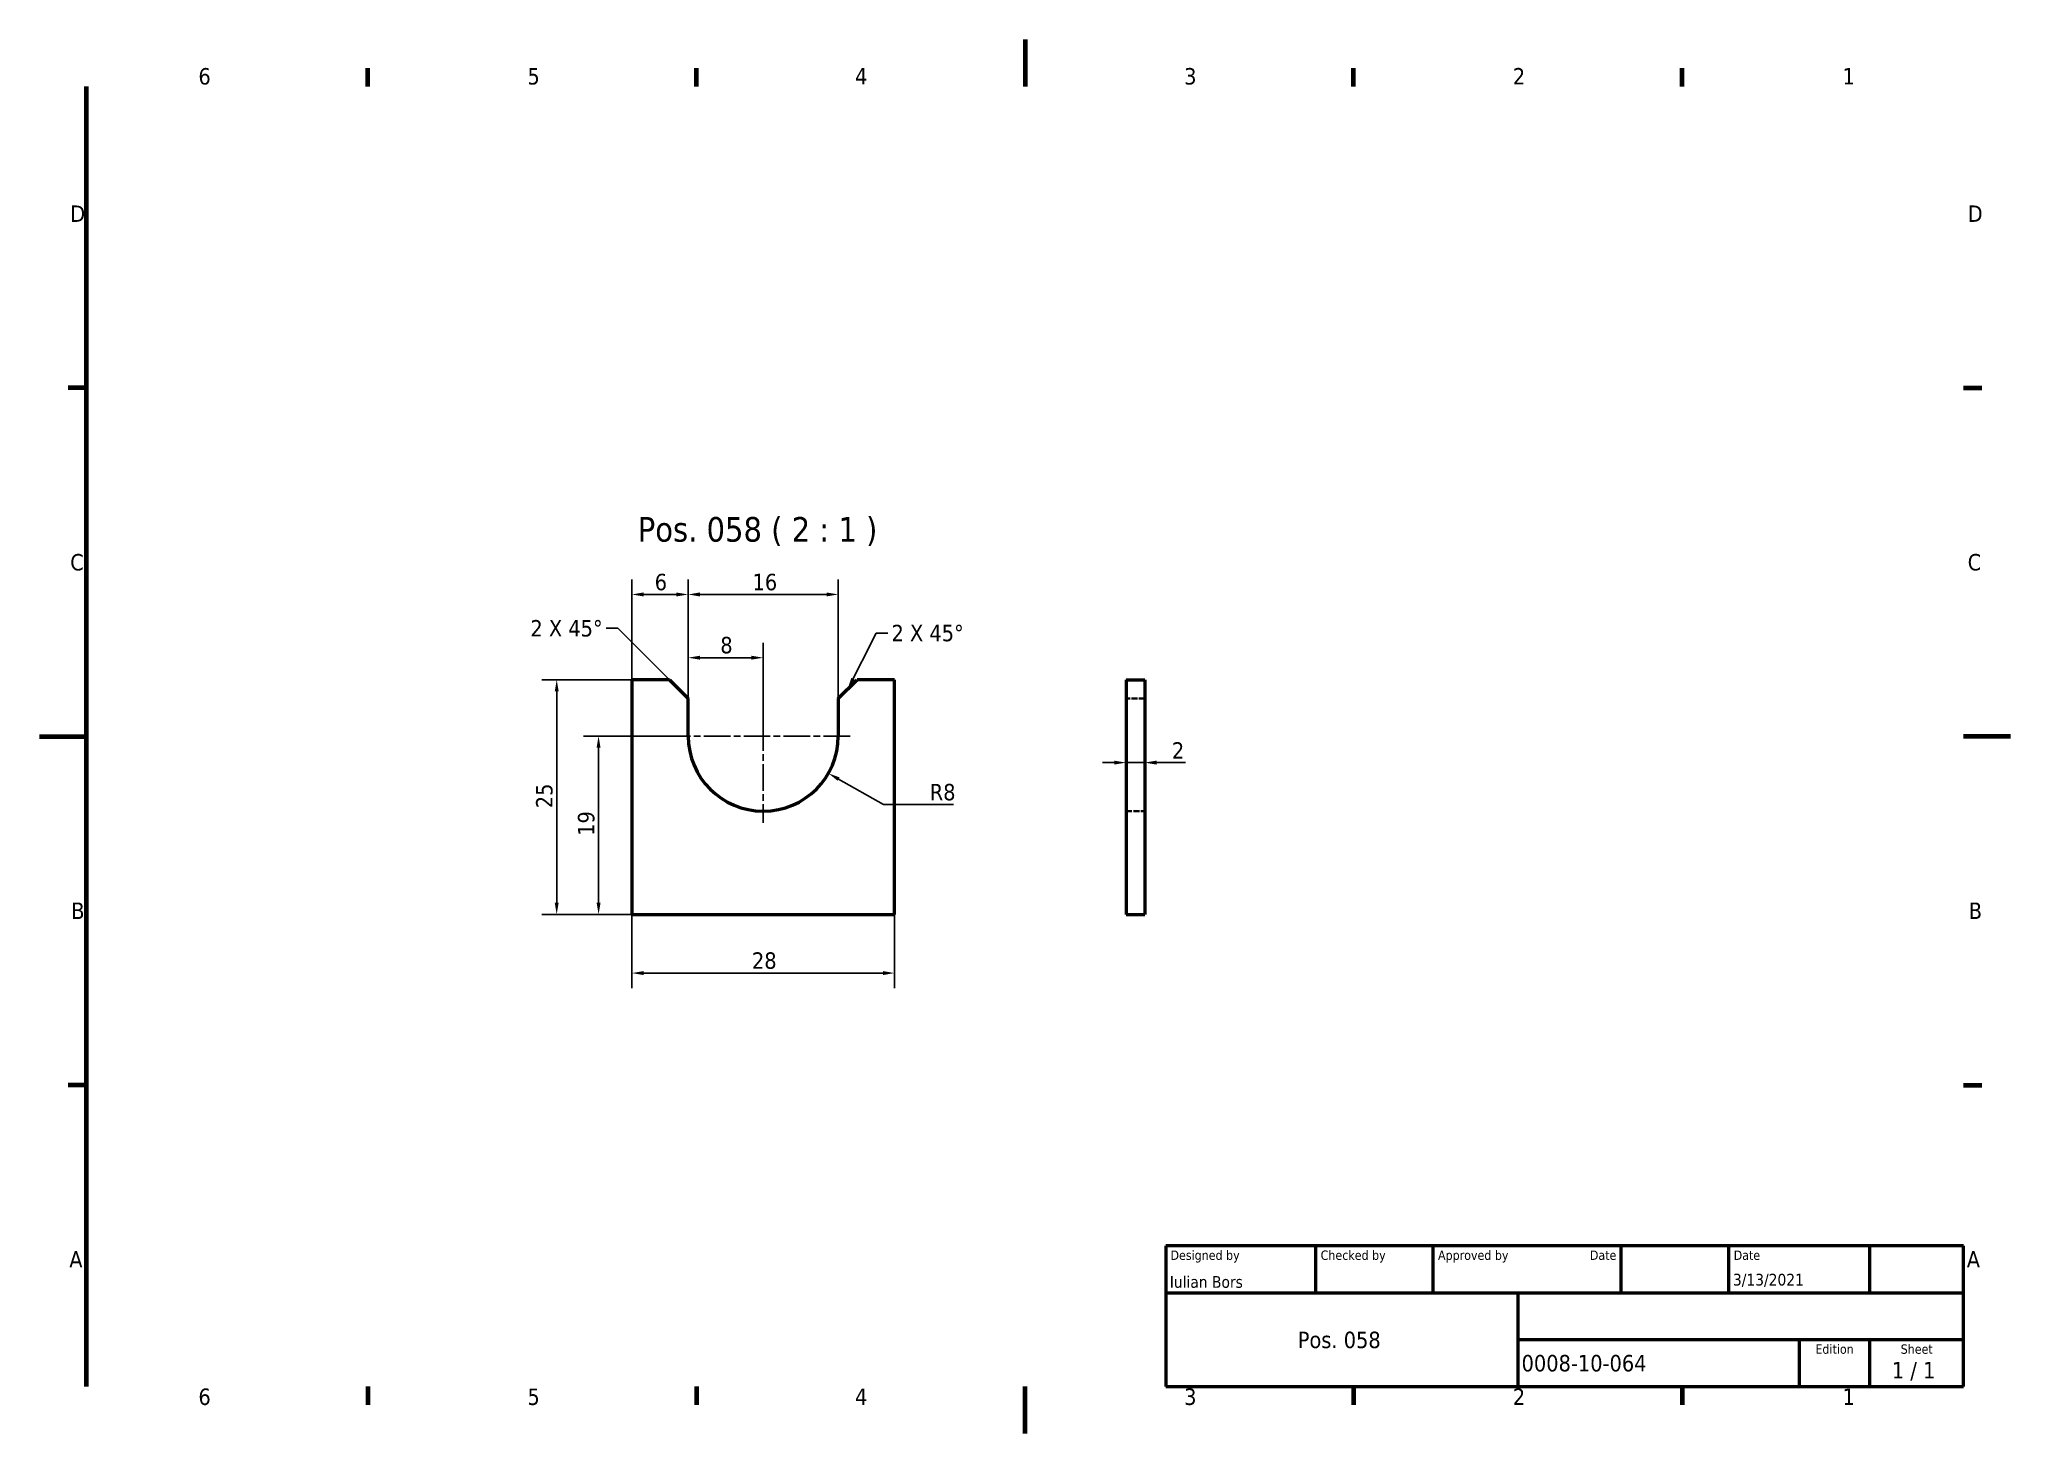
# Model space of a CAD drawing. Header units: millimetres. Extents: x 0 to 210, y 0 to 149.
import ezdxf
from ezdxf.enums import TextEntityAlignment as Align

# ---------------------------------------------------------------- set-up
doc = ezdxf.new("R2010")
doc.units = ezdxf.units.MM
doc.header["$LTSCALE"] = 0.5
doc.linetypes.add('CHAIN', pattern=[0.3543, 0.2362, -0.0295, 0.0591, -0.0295])
doc.linetypes.add('DASHED', pattern=[0.2068, 0.1655, -0.0413])
for name, color, linetype, lineweight in [('Border (ISO)', 7, 'Continuous', 70), ('Center Mark (ISO)', 7, 'Continuous', 25), ('Dimension (ISO)', 7, 'Continuous', 25), ('Hidden (ISO)', 7, 'DASHED', 35), ('Symbol (ISO)', 7, 'Continuous', 25), ('Title (ISO)', 7, 'Continuous', 50), ('Visible (ISO)', 7, 'Continuous', 50)]:
    doc.layers.add(name, color=color, linetype=linetype, lineweight=lineweight)
doc.styles.add('Note Text (ISO)', font='tahoma.ttf')
doc.styles.add('Text Style39', font='tahoma.ttf')
doc.styles.add('Text Style41', font='tahoma.ttf')
doc.styles.add('Text Style45', font='tahoma.ttf')
doc.dimstyles.new('Default - Method 1b (ISO)', dxfattribs={"dimscale": 0.5, "dimtxt": 3.5, "dimasz": 2.5, "dimexe": 3.175, "dimexo": 0, "dimgap": 0.762, "dimtad": 1, "dimtoh": 1, "dimrnd": 1e-08, "dimtxsty": 'Note Text (ISO)', "dimcen": 0.09, "dimdle": 10, "dimclrd": 256, "dimclre": 256, "dimclrt": 256, "dimazin": 2, "dimtfac": 1, "dimtmove": 0, "dimatfit": 3, "dimfxl": 0, "dimtolj": 1, "dimlwd": -1, "dimlwe": -1, "dimarcsym": 0})
doc.dimstyles.new('Default - Method 2b (ISO)$7', dxfattribs={"dimscale": 0.5, "dimtxt": 3.5, "dimasz": 2.5, "dimexe": 3.175, "dimexo": 0, "dimgap": 0.762, "dimtad": 1, "dimtih": 1, "dimtoh": 1, "dimrnd": 1e-08, "dimtxsty": 'Note Text (ISO)', "dimcen": 0.09, "dimdle": 10, "dimclrd": 256, "dimclre": 256, "dimclrt": 256, "dimazin": 2, "dimtfac": 1, "dimtmove": 0, "dimatfit": 3, "dimfxl": 0, "dimtolj": 1, "dimlwd": -1, "dimlwe": -1, "dimarcsym": 0})

# ---------------------------------------------------------------- blocks, each defined once
blk = doc.blocks.new('Borders Default Border')
at = {"layer": 'Border (ISO)'}
for p, q in [((70, 287), (70, 290.9)), ((140, 287), (140, 290.9)), ((280, 287), (280, 290.9)), ((350, 287), (350, 290.9)), ((10, 222.75), (6.1, 222.75)), ((410, 222.75), (413.9, 222.75)), ((10, 74.25), (6.1, 74.25)), ((410, 74.25), (413.9, 74.25)), ((70, 10), (70, 6.1)), ((140, 10), (140, 6.1)), ((280, 10), (280, 6.1)), ((350, 10), (350, 6.1))]:
    blk.add_line(p, q, dxfattribs=at)
at = {"layer": 'Border (ISO)', "flags": 128}
for points in [[(210, 297), (210, 287)], [(10, 10), (10, 287)], [(0, 148.5), (10, 148.5)], [(420, 148.5), (410, 148.5)], [(210, 0), (210, 10)]]:
    blk.add_lwpolyline(points, dxfattribs=at)
at = {"layer": 'Border (ISO)', "char_height": 3.5, "attachment_point": 7, "style": 'Note Text (ISO)'}
for s, insert in [('6', (33.88, 287.33)), ('5', (103.98, 287.33)), ('4', (173.78, 287.4)), ('3', (243.91, 287.33)), ('2', (313.94, 287.4)), ('1', (384.21, 287.4)), ('D', (6.57, 258.13)), ('D', (410.87, 258.13)), ('C', (6.56, 183.81)), ('C', (410.86, 183.81)), ('B', (6.78, 109.63)), ('B', (411.08, 109.63)), ('A', (6.36, 35.38)), ('A', (410.66, 35.38)), ('6', (33.88, 6.03)), ('5', (103.98, 6.03)), ('4', (173.78, 6.1)), ('3', (243.91, 6.03)), ('2', (313.94, 6.1)), ('1', (384.21, 6.1))]:
    blk.add_mtext(s, dxfattribs=dict(at, insert=insert))
blk = doc.blocks.new('Title Blocks I.A.B')
at = {"layer": 'Title (ISO)'}
for p, q in [((270.07, 130), (100.07, 130)), ((100.07, 130), (100.07, 100)), ((132.07, 120), (132.07, 130)), ((157.07, 120), (157.07, 130)), ((197.07, 120), (197.07, 130)), ((220.07, 120), (220.07, 130)), ((250.07, 120), (250.07, 130)), ((270.07, 100), (270.07, 130)), ((100.07, 120), (270.07, 120)), ((175.07, 120), (175.07, 100)), ((270.07, 110), (175.07, 110)), ((235.07, 100), (235.07, 110)), ((250.07, 100), (250.07, 110)), ((100.07, 100), (270.07, 100))]:
    blk.add_line(p, q, dxfattribs=at)
at = {"layer": 'Title (ISO)', "style": 'Text Style41'}
for s, p in [('Designed by', (101.07, 129)), ('Checked by', (133.07, 129)), ('Approved by', (158.07, 129)), ('Date', (221.07, 129))]:
    blk.add_text(s, height=2, dxfattribs=at).set_placement(p, align=Align.TOP_LEFT)
blk.add_text('Date', height=2, dxfattribs=at).set_placement((196.07, 129), align=Align.TOP_RIGHT)
for s, p in [('Edition', (242.57, 109)), ('Sheet', (260.07, 109))]:
    blk.add_text(s, height=2, dxfattribs=at).set_placement(p, align=Align.TOP_CENTER)
at = {"layer": 'Title (ISO)', "style": 'Note Text (ISO)'}
blk.add_text('1 / 1 ', height=3.5, dxfattribs=at).set_placement((260.07, 103.5), align=Align.MIDDLE_CENTER)
at = {"layer": 'Title (ISO)'}
for tag, p, height, style in [('AUTHOR_001', (100.92, 121.05), 2.5, 'Text Style39'), ('CREATION_DATE_001', (220.91, 121.54), 2.5, 'Text Style39'), ('COMPANY_001', (128.19, 108.21), 3.5, 'Note Text (ISO)'), ('PART_NUMBER_001', (175.88, 103.25), 3.5, 'Note Text (ISO)')]:
    blk.add_attdef(tag, p, '', height=height, dxfattribs=dict(at, style=style))
at = {"layer": 'Title (ISO)', "style": 'Text Style39'}
for tag, p in [('CHECKED_BY', (133.07, 121)), ('ENG_APPROVED_BY', (158.07, 121))]:
    blk.add_attdef(tag, text='', height=2.5, dxfattribs=at).set_placement(p, align=Align.BOTTOM_LEFT)
blk.add_attdef('ENG_APPROVAL_DATE', text='', height=2.5, dxfattribs=at).set_placement((196.07, 121), align=Align.BOTTOM_RIGHT)
at = {"layer": 'Title (ISO)', "style": 'Note Text (ISO)'}
for tag, p in [('TITLE', (222.57, 115)), ('REVISION_NUMBER', (242.57, 103.5))]:
    blk.add_attdef(tag, text='', height=3.5, dxfattribs=at).set_placement(p, align=Align.MIDDLE_CENTER)
blk = doc.blocks.new('*D6')
at = {"layer": 'Defpoints', "color": 0}
for p in [(67.86, 74.3), (59.57, 55.3), (63.11, 55.3)]:
    blk.add_point(p, dxfattribs=at)
at = {"layer": 'Dimension (ISO)'}
for p, q in [((67.86, 74.3), (57.98, 74.3)), ((59.57, 73.05), (59.57, 56.55)), ((63.11, 55.3), (57.98, 55.3))]:
    blk.add_line(p, q, dxfattribs=at)
for points in [[(59.36, 73.05), (59.78, 73.05), (59.57, 74.3)], [(59.36, 56.55), (59.78, 56.55), (59.57, 55.3)]]:
    blk.add_solid(points, dxfattribs=at)
at = {"layer": 'Dimension (ISO)', "insert": (57.37, 63.67), "char_height": 1.75, "attachment_point": 1, "rotation": 90, "style": 'Note Text (ISO)'}
blk.add_mtext('\\A1;19', dxfattribs=at)
blk = doc.blocks.new('*D7')
at = {"layer": 'Defpoints', "color": 0}
for p in [(63.11, 80.3), (55.11, 55.3), (63.11, 55.3)]:
    blk.add_point(p, dxfattribs=at)
at = {"layer": 'Dimension (ISO)'}
for p, q in [((63.11, 80.3), (53.53, 80.3)), ((55.11, 79.05), (55.11, 56.55)), ((63.11, 55.3), (53.53, 55.3))]:
    blk.add_line(p, q, dxfattribs=at)
for points in [[(54.9, 79.05), (55.32, 79.05), (55.11, 80.3)], [(54.9, 56.55), (55.32, 56.55), (55.11, 55.3)]]:
    blk.add_solid(points, dxfattribs=at)
at = {"layer": 'Dimension (ISO)', "insert": (52.91, 66.61), "char_height": 1.75, "attachment_point": 1, "rotation": 90, "style": 'Note Text (ISO)'}
blk.add_mtext('\\A1;25', dxfattribs=at)
blk = doc.blocks.new('*D8')
at = {"layer": 'Defpoints', "color": 0}
for p in [(69.11, 89.38), (63.11, 80.3), (69.11, 78.3)]:
    blk.add_point(p, dxfattribs=at)
at = {"layer": 'Dimension (ISO)'}
for p, q in [((63.11, 80.3), (63.11, 90.97)), ((69.11, 78.3), (69.11, 90.97)), ((64.36, 89.38), (67.86, 89.38))]:
    blk.add_line(p, q, dxfattribs=at)
for points in [[(64.36, 89.59), (64.36, 89.17), (63.11, 89.38)], [(67.86, 89.59), (67.86, 89.17), (69.11, 89.38)]]:
    blk.add_solid(points, dxfattribs=at)
at = {"layer": 'Dimension (ISO)', "insert": (65.55, 91.58), "char_height": 1.75, "attachment_point": 1, "style": 'Note Text (ISO)'}
blk.add_mtext('\\A1;6', dxfattribs=at)
blk = doc.blocks.new('*D9')
at = {"layer": 'Defpoints', "color": 0}
for p in [(69.11, 82.64), (69.11, 78.3), (77.11, 75.55)]:
    blk.add_point(p, dxfattribs=at)
at = {"layer": 'Dimension (ISO)'}
for p, q in [((69.11, 78.3), (69.11, 84.23)), ((77.11, 75.55), (77.11, 84.23)), ((75.86, 82.64), (70.36, 82.64))]:
    blk.add_line(p, q, dxfattribs=at)
for points in [[(70.36, 82.85), (70.36, 82.44), (69.11, 82.64)], [(75.86, 82.85), (75.86, 82.44), (77.11, 82.64)]]:
    blk.add_solid(points, dxfattribs=at)
at = {"layer": 'Dimension (ISO)', "insert": (72.54, 84.86), "char_height": 1.75, "attachment_point": 1, "style": 'Note Text (ISO)'}
blk.add_mtext('\\A1;8', dxfattribs=at)
blk = doc.blocks.new('*D10')
at = {"layer": 'Defpoints', "color": 0}
for p in [(85.11, 89.38), (69.11, 78.3), (85.11, 78.3)]:
    blk.add_point(p, dxfattribs=at)
at = {"layer": 'Dimension (ISO)'}
for p, q in [((69.11, 78.3), (69.11, 90.97)), ((85.11, 78.3), (85.11, 90.97)), ((70.36, 89.38), (83.86, 89.38))]:
    blk.add_line(p, q, dxfattribs=at)
for points in [[(70.36, 89.59), (70.36, 89.17), (69.11, 89.38)], [(83.86, 89.59), (83.86, 89.17), (85.11, 89.38)]]:
    blk.add_solid(points, dxfattribs=at)
at = {"layer": 'Dimension (ISO)', "insert": (75.97, 91.58), "char_height": 1.75, "attachment_point": 1, "style": 'Note Text (ISO)'}
blk.add_mtext('\\A1;16', dxfattribs=at)
blk = doc.blocks.new('*D11')
at = {"layer": 'Defpoints', "color": 0}
for p in [(117.76, 71.47), (115.76, 69.09), (117.76, 69.09)]:
    blk.add_point(p, dxfattribs=at)
at = {"layer": 'Dimension (ISO)'}
for p, q in [((114.51, 71.47), (113.26, 71.47)), ((115.76, 71.47), (117.76, 71.47)), ((119.01, 71.47), (122.11, 71.47))]:
    blk.add_line(p, q, dxfattribs=at)
for points in [[(114.51, 71.68), (114.51, 71.26), (115.76, 71.47)], [(119.01, 71.68), (119.01, 71.26), (117.76, 71.47)]]:
    blk.add_solid(points, dxfattribs=at)
at = {"layer": 'Dimension (ISO)', "insert": (120.65, 73.64), "char_height": 1.75, "attachment_point": 1, "style": 'Note Text (ISO)'}
blk.add_mtext('\\A1;2', dxfattribs=at)
blk = doc.blocks.new('*D12')
at = {"layer": 'Defpoints', "color": 0}
for p in [(63.11, 55.3), (91.11, 55.3), (91.11, 49.05)]:
    blk.add_point(p, dxfattribs=at)
at = {"layer": 'Dimension (ISO)'}
for p, q in [((63.11, 55.3), (63.11, 47.46)), ((91.11, 55.3), (91.11, 47.46)), ((64.36, 49.05), (89.86, 49.05))]:
    blk.add_line(p, q, dxfattribs=at)
for points in [[(64.36, 49.26), (64.36, 48.84), (63.11, 49.05)], [(89.86, 49.26), (89.86, 48.84), (91.11, 49.05)]]:
    blk.add_solid(points, dxfattribs=at)
at = {"layer": 'Dimension (ISO)', "insert": (75.91, 51.26), "char_height": 1.75, "attachment_point": 1, "style": 'Note Text (ISO)'}
blk.add_mtext('\\A1;28', dxfattribs=at)
blk = doc.blocks.new('*D13')
at = {"layer": 'Defpoints', "color": 0}
for p in [(77.11, 74.3), (84.06, 70.33)]:
    blk.add_point(p, dxfattribs=at)
at = {"layer": 'Dimension (ISO)'}
for p, q in [((89.91, 66.99), (85.14, 69.71)), ((97.4, 66.99), (89.91, 66.99))]:
    blk.add_line(p, q, dxfattribs=at)
blk.add_solid([(85.25, 69.89), (85.04, 69.53), (84.06, 70.33)], dxfattribs=at)
at = {"layer": 'Dimension (ISO)', "insert": (94.85, 69.2), "char_height": 1.75, "attachment_point": 1, "style": 'Note Text (ISO)'}
blk.add_mtext('\\A1;R8', dxfattribs=at)

msp = doc.modelspace()

# ---------------------------------------------------------------- linework, layer by layer
at = {"layer": 'Center Mark (ISO)', "linetype": 'CHAIN', "ltscale": 23.990969}
for p, q in [((86.3627, 74.3011), (67.8627, 74.3011)), ((77.1127, 75.5511), (77.1127, 65.0511))]:
    msp.add_line(p, q, dxfattribs=at)
at = {"layer": 'Hidden (ISO)', "ltscale": 7.615002}
for p, q in [((117.765, 78.3011), (115.765, 78.3011)), ((115.765, 66.3011), (117.765, 66.3011))]:
    msp.add_line(p, q, dxfattribs=at)
at = {"layer": 'Visible (ISO)'}
for p, q in [((63.1127, 80.3011), (63.1127, 55.3011)), ((67.1127, 80.3011), (63.1127, 80.3011)), ((67.1127, 80.3011), (69.1127, 78.3011)), ((85.1127, 78.3011), (87.1127, 80.3011)), ((91.1127, 80.3011), (87.1127, 80.3011)), ((91.1127, 55.3011), (91.1127, 80.3011)), ((115.765, 80.3011), (115.765, 55.3011)), ((115.765, 80.3011), (117.765, 80.3011)), ((117.765, 80.3011), (117.765, 55.3011)), ((69.1127, 74.3011), (69.1127, 78.3011)), ((85.1127, 78.3011), (85.1127, 74.3011)), ((63.1127, 55.3011), (91.1127, 55.3011)), ((115.765, 55.3011), (117.765, 55.3011))]:
    msp.add_line(p, q, dxfattribs=at)
msp.add_arc((77.1127, 74.3011), 8, 180, 0, dxfattribs=at)

# ---------------------------------------------------------------- block references
at = {"xscale": 0.5, "yscale": 0.5, "zscale": 0.5}
msp.add_blockref('Borders Default Border', (0, 0), dxfattribs=at)
msp.add_blockref('Title Blocks I.A.B', (69.9643, -45), dxfattribs=at).add_auto_attribs({'PART_NUMBER_001': '0008-10-064', 'COMPANY_001': 'Pos. 058', 'AUTHOR_001': 'Iulian Bors', 'CREATION_DATE_001': '3/13/2021'})

# ---------------------------------------------------------------- texts
at = {"layer": 'Symbol (ISO)'}
for s, insert, char_height, attachment_point, style in [('Pos. 058 ( 2 : 1 )', (63.746, 94.5317), 2.62, 7, 'Text Style45'), ('2 X 45°', (60.0055, 86.6522), 1.75, 3, 'Note Text (ISO)'), ('2 X 45°', (90.7753, 86.1484), 1.75, 1, 'Note Text (ISO)')]:
    msp.add_mtext(s, dxfattribs=dict(at, insert=insert, char_height=char_height, attachment_point=attachment_point, style=style))

# ---------------------------------------------------------------- dimensions: what is measured, and where the dimension line sits
at = {"layer": 'Dimension (ISO)'}
for base, p1, p2, angle, override, picture, middle in [((69.1127, 89.3807), (63.1127, 80.3011), (69.1127, 78.3011), 180, {"dimgap": 0.762, "dimtoh": 0, "dimdec": 2, "dimtol": 0, "dimlim": 0, "dimtp": 0, "dimtm": 0, "dimtdec": 2, "dimtofl": 0, "dimatfit": 1}, '*D8', (66.1127, 89.3807)), ((85.1127, 89.3807), (69.1127, 78.3011), (85.1127, 78.3011), 180, {"dimgap": 0.762, "dimtoh": 0, "dimdec": 2, "dimtol": 0, "dimlim": 0, "dimtp": 0, "dimtm": 0, "dimtdec": 2, "dimtofl": 0, "dimatfit": 1}, '*D10', (77.1127, 89.3807)), ((69.1127, 82.6448), (77.1127, 75.5511), (69.1127, 78.3011), 180, {"dimgap": 0.762, "dimtoh": 0, "dimdec": 2, "dimtol": 0, "dimlim": 0, "dimtp": 0, "dimtm": 0, "dimtdec": 2, "dimtofl": 0, "dimatfit": 1}, '*D9', (73.1127, 82.6448)), ((55.1127, 55.3011), (63.1127, 80.3011), (63.1127, 55.3011), 90, {"dimgap": 0.762, "dimtoh": 0, "dimdec": 2, "dimtol": 0, "dimlim": 0, "dimtp": 0, "dimtm": 0, "dimtdec": 2, "dimtofl": 0, "dimatfit": 1}, '*D7', (55.1127, 67.8011)), ((59.5719, 55.3011), (67.8627, 74.3011), (63.1127, 55.3011), 90, {"dimgap": 0.762, "dimtoh": 0, "dimdec": 2, "dimtol": 0, "dimlim": 0, "dimtp": 0, "dimtm": 0, "dimtdec": 2, "dimtofl": 0, "dimatfit": 1}, '*D6', (59.5719, 64.8011)), ((117.765, 71.473), (115.765, 69.0908), (117.765, 69.0908), 180, {"dimgap": 0.762, "dimtoh": 0, "dimdec": 2, "dimse1": 1, "dimse2": 1, "dimtol": 0, "dimlim": 0, "dimtp": 0, "dimtm": 0, "dimtdec": 2, "dimtofl": 1, "dimatfit": 1}, '*D11', (121.186, 71.473)), ((91.1127, 49.0473), (63.1127, 55.3011), (91.1127, 55.3011), 180, {"dimgap": 0.762, "dimtoh": 0, "dimdec": 2, "dimtol": 0, "dimlim": 0, "dimtp": 0, "dimtm": 0, "dimtdec": 2, "dimtofl": 0, "dimatfit": 1}, '*D12', (77.1127, 49.0473))]:
    dim = msp.add_linear_dim(base=base, p1=p1, p2=p2, angle=angle, dimstyle='Default - Method 1b (ISO)', override=override, dxfattribs=at)
    dim.commit()
    dim.dimension.update_dxf_attribs({"geometry": picture, "text_midpoint": middle, "dimtype": 160})
dim = msp.add_radius_dim(center=(77.1127, 74.3011), mpoint=(84.0583, 70.3315), dimstyle='Default - Method 1b (ISO)', override={"dimgap": 0.762, "dimtih": 1, "dimdec": 2, "dimlfac": 1, "dimcen": 0, "dimtol": 0, "dimlim": 0, "dimtp": 0, "dimtm": 0, "dimtdec": 2, "dimtofl": 0}, dxfattribs=at)
dim.commit()
dim.dimension.update_dxf_attribs({"geometry": '*D13', "text_midpoint": (96.1251, 66.9888), "dimtype": 164})

# ---------------------------------------------------------------- leaders
at = {"layer": 'Symbol (ISO)', "annotation_type": 0, "has_hookline": 1, "text_width": 7.7299}
for points, hookline_direction in [([(68.1127, 79.3011), (61.6365, 85.7772), (60.3865, 85.7772)], 1), ([(86.1127, 79.3011), (89.1443, 85.2734), (90.3943, 85.2734)], 0)]:
    msp.add_leader(points, dimstyle='Default - Method 2b (ISO)$7', override={"dimtad": 0}, dxfattribs=dict(at, hookline_direction=hookline_direction))

doc.saveas('drawing.dxf')
